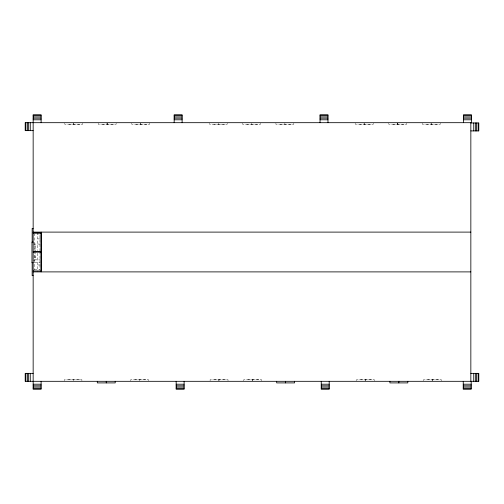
<?xml version="1.0" encoding="UTF-8"?>
<svg xmlns="http://www.w3.org/2000/svg" width="504" height="504" viewBox="0 0 504 504"><rect width="100%" height="100%" fill="white"/><g stroke="black" fill="none" stroke-linecap="round" stroke-linejoin="round"><path stroke-width="0.38" stroke-dasharray="2.52 1.89" d="M37.731 238.909L40.32 238.909M33.157 244.018L39.961 244.049M34.946 246.582L35.545 246.582L35.545 252.592M34.946 257.846L35.545 257.846L35.545 253.342M34.392 259.869L39.961 259.869M33.157 260.259L34.946 260.259L34.946 253.298M34.392 262.427L39.961 262.427M37.731 264.965L40.32 264.965M34.392 269.791L39.961 269.791M441.359 380.785L441.359 379.726L423.454 379.726L423.454 380.785M440.269 123.215L440.269 124.274L422.365 124.274L422.365 123.215M438.575 379.726L438.575 379.329L425.968 379.329L425.968 379.726M437.485 124.274L437.485 124.671L424.872 124.671L424.872 124.274M432.407 379.726L432.407 380.785M432.155 379.726L432.155 380.785M431.317 123.215L431.317 124.274M431.059 123.215L431.059 124.274M406.715 123.215L406.715 124.274L388.811 124.274L388.811 123.215M403.931 124.274L403.931 124.671L391.318 124.671L391.318 124.274M397.883 123.215L397.839 124.274M397.763 123.215L397.763 124.274M397.505 123.215L397.505 124.274M374.359 380.785L374.359 379.726L356.454 379.726L356.454 380.785M373.262 123.215L373.262 124.274L355.358 124.274L355.358 123.215M371.574 379.726L371.574 379.329L358.968 379.329L358.968 379.726M370.478 124.274L370.478 124.671L357.871 124.671L357.871 124.274M365.406 379.726L365.406 380.785M365.148 379.726L365.148 380.785M364.31 123.215L364.31 124.274M364.052 123.215L364.052 124.274M293.826 123.215L293.826 124.274L275.921 124.274L275.921 123.215M291.041 124.274L291.041 124.671L278.428 124.671L278.428 124.274M284.873 123.215L284.873 124.274M261.608 380.785L261.608 379.726L243.703 379.726L243.703 380.785M260.499 123.215L260.499 124.274L242.594 124.274L242.594 123.215M258.823 379.726L258.823 379.329L246.21 379.329L246.21 379.726M257.714 124.274L257.714 124.671L245.108 124.671L245.108 124.274M252.655 379.726L252.655 380.785M252.397 379.726L252.397 380.785M251.546 123.215L251.546 124.274M228.016 380.785L228.016 379.726L210.111 379.726L210.111 380.785M227.178 123.215L227.178 124.274L209.569 124.274L209.569 123.215M225.231 379.726L225.231 379.329L212.625 379.329L212.625 379.726M224.689 124.274L224.689 124.671L212.083 124.671L212.083 124.274M219.064 379.726L219.064 380.785M218.805 379.726L218.805 380.785M218.522 123.215L218.522 124.274M149.688 123.215L149.688 124.274L131.783 124.274L131.783 123.215M148.548 380.785L148.548 379.726L130.643 379.726L130.643 380.785M146.903 124.274L146.903 124.671L134.297 124.671L134.297 124.274M145.763 379.726L145.763 379.329L133.15 379.329L133.15 379.726M140.736 123.215L140.736 124.274M140.484 123.215L140.484 124.274M139.595 379.726L139.595 380.785M116.134 123.215L116.134 124.274L98.23 124.274L98.23 123.215M113.35 124.274L113.35 124.671L100.743 124.671L100.743 124.274M107.308 123.215L107.308 124.274M107.182 123.215L107.182 124.274M106.93 123.215L106.93 124.274M82.688 123.215L82.688 124.274L64.783 124.274L64.783 123.215M81.9 380.785L81.9 379.726L64.291 379.726L64.291 380.785M79.903 124.274L79.903 124.671L67.297 124.671L67.297 124.274M79.412 379.726L79.412 379.329L66.805 379.329L66.805 379.726M73.735 123.215L73.735 124.274M73.477 123.215L73.477 124.274M73.244 379.726L73.244 380.785M39.961 251.105L39.961 233.982L34.392 233.982L34.392 270.081M39.961 251.578L39.961 270.081M37.731 232.105L37.731 250.589M37.731 253.285L37.731 271.895M34.946 244.018L34.946 252.592"/><path stroke-width="0.76" d="M33.157 115.391L41.114 115.391M174.163 115.391L182.12 115.391M320.027 115.391L327.984 115.391M463.472 115.391L471.429 115.391M33.157 116.915L41.114 116.915M174.163 116.915L182.12 116.915M320.027 116.915L327.984 116.915M463.472 116.915L471.429 116.915M33.157 118.175L41.114 118.175M174.163 118.175L182.12 118.175M320.027 118.175L327.984 118.175M463.472 118.175L471.429 118.175M33.157 119.788L41.114 119.788M174.163 119.788L182.12 119.788M320.027 119.788L327.984 119.788M463.472 119.788L471.429 119.788M470.843 122.957L478.8 122.957L478.8 130.914L470.843 130.914M33.157 130.643L25.2 130.643L25.2 122.686L471.429 122.686L471.429 114.729L463.472 114.729L463.472 122.686M33.157 228.413L32.161 228.413L32.161 242.361M33.157 232.105L470.843 232.105M33.201 232.779L41.158 232.779L41.158 270.988L33.201 270.988M33.201 233.075L41.158 233.075M33.157 242.128L31.966 242.128L31.966 262.685L33.157 262.685M33.201 251.591L41.158 251.591M33.201 252.176L41.158 252.176M33.157 271.895L470.843 271.895M33.157 275.65L32.161 275.65L32.161 262.414M33.157 373.357L25.2 373.357L25.2 381.314L478.8 381.314L478.8 373.357L470.843 373.357M33.157 384.212L41.114 384.212M176.161 384.212L184.118 384.212M321.243 384.212L329.206 384.212M463.239 384.212L471.202 384.212M33.157 385.825L41.114 385.825M176.161 385.825L184.118 385.825M321.243 385.825L329.206 385.825M463.239 385.825L471.202 385.825M33.157 387.085L41.114 387.085M176.161 387.085L184.118 387.085M321.243 387.085L329.206 387.085M463.239 387.085L471.202 387.085M33.157 388.609L41.114 388.609M176.161 388.609L184.118 388.609M321.243 388.609L329.206 388.609M463.239 388.609L471.202 388.609M478.132 122.957L478.132 130.914M478.132 373.357L478.132 381.314M476.614 122.957L476.614 130.914M476.614 373.357L476.614 381.314M475.348 122.957L475.348 130.914M475.348 373.357L475.348 381.314M473.741 122.957L473.741 130.914M473.741 373.357L473.741 381.314M471.202 381.314L471.202 389.271L463.239 389.271L463.239 381.314M470.843 122.686L470.843 381.314M407.805 381.314L407.805 382.908L389.901 382.908L389.901 381.314M398.853 381.314L398.853 382.908M329.206 381.314L329.206 389.271L321.243 389.271L321.243 381.314M327.984 122.686L327.984 114.729L320.027 114.729L320.027 122.686M294.575 381.314L294.575 382.908L276.671 382.908L276.671 381.314M285.623 381.314L285.623 382.908M184.118 381.314L184.118 389.271L176.161 389.271L176.161 381.314M182.12 122.686L182.12 114.729L174.163 114.729L174.163 122.686M115.221 381.314L115.221 382.908L97.316 382.908L97.316 381.314M106.268 381.314L106.268 382.908M41.114 122.686L41.114 114.729L33.157 114.729L33.157 389.271L41.114 389.271L41.114 381.314M41.114 232.105L41.114 271.895M30.259 122.686L30.259 130.643M30.259 373.357L30.259 381.314M28.652 122.686L28.652 130.643M28.652 373.357L28.652 381.314M27.386 122.686L27.386 130.643M27.386 373.357L27.386 381.314M25.868 122.686L25.868 130.643M25.868 373.357L25.868 381.314"/></g></svg>
